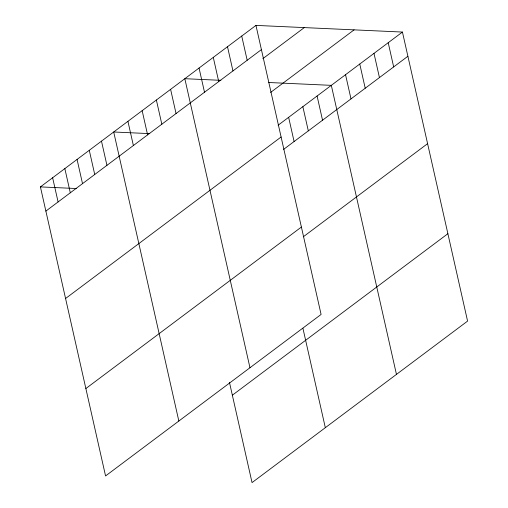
<?xml version="1.0" encoding="UTF-8"?>
<svg xmlns="http://www.w3.org/2000/svg" width="508" height="508" viewBox="0 0 508 508"><rect width="100%" height="100%" fill="white"/><g stroke="black" fill="none" stroke-linecap="round" stroke-linejoin="round"><path stroke-width="0.76" d="M255.956 25.4L321.094 314.446L105.562 475.945L40.418 186.9L255.956 25.4L402.438 32.055L467.582 321.1L252.044 482.6L229.476 382.448M45.872 211.099L261.41 49.6M262.858 58.649L304.292 27.597M270.605 92.424L354.101 29.858M278.124 125.209L402.438 32.055M65.57 298.501L281.102 137.001M283.578 149.409L407.892 56.261M85.865 388.544L301.396 227.044M303.276 236.804L427.59 143.656M232.353 395.205L447.885 233.705M220.891 80.334L184.829 78.696L249.968 367.741M268.745 82.506L331.318 85.35L396.456 374.396M149.765 133.629L113.703 131.991L178.841 421.03M40.418 186.9L76.486 188.538M388.214 42.716L393.668 66.916M373.99 53.378L379.444 77.578M359.766 64.033L365.22 88.24M345.542 74.695L350.996 98.895M317.087 96.012L322.542 120.212M302.863 106.667L308.318 130.874M288.639 117.329L294.094 141.529M241.725 36.062L247.18 60.262M302.927 328.289L325.33 427.692M227.501 46.717L232.956 70.923M213.277 57.379L218.732 81.578M199.053 68.034L204.508 92.24M170.605 89.351L176.054 113.557M156.375 100.013L161.83 124.212M142.151 110.668L147.606 134.874M127.927 121.329L133.382 145.529M101.486 141.141L106.94 165.341M89.275 150.292L94.729 174.492M77.064 159.442L82.518 183.648M64.846 168.593L70.301 192.799M52.635 177.749L58.09 201.949"/></g></svg>
